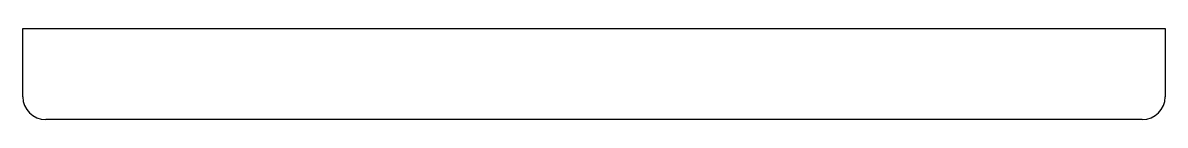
# Model space of a CAD drawing. Header units: millimetres. Extents: x 1.7 to 51.7, y 1.9 to 5.9.
import ezdxf

# ---------------------------------------------------------------- set-up
doc = ezdxf.new("R2010")
doc.units = ezdxf.units.MM

msp = doc.modelspace()

# ---------------------------------------------------------------- linework, layer by layer
for p, q in [((1.728, 2.883), (1.728, 5.883)), ((1.728, 5.883), (51.728, 5.883)), ((51.728, 5.883), (51.728, 2.883)), ((50.728, 1.883), (2.728, 1.883))]:
    msp.add_line(p, q)
for centre, start, end in [((2.728, 2.883), 180, 270), ((50.728, 2.883), 270, 0)]:
    msp.add_arc(centre, 1, start, end)

doc.saveas('drawing.dxf')
